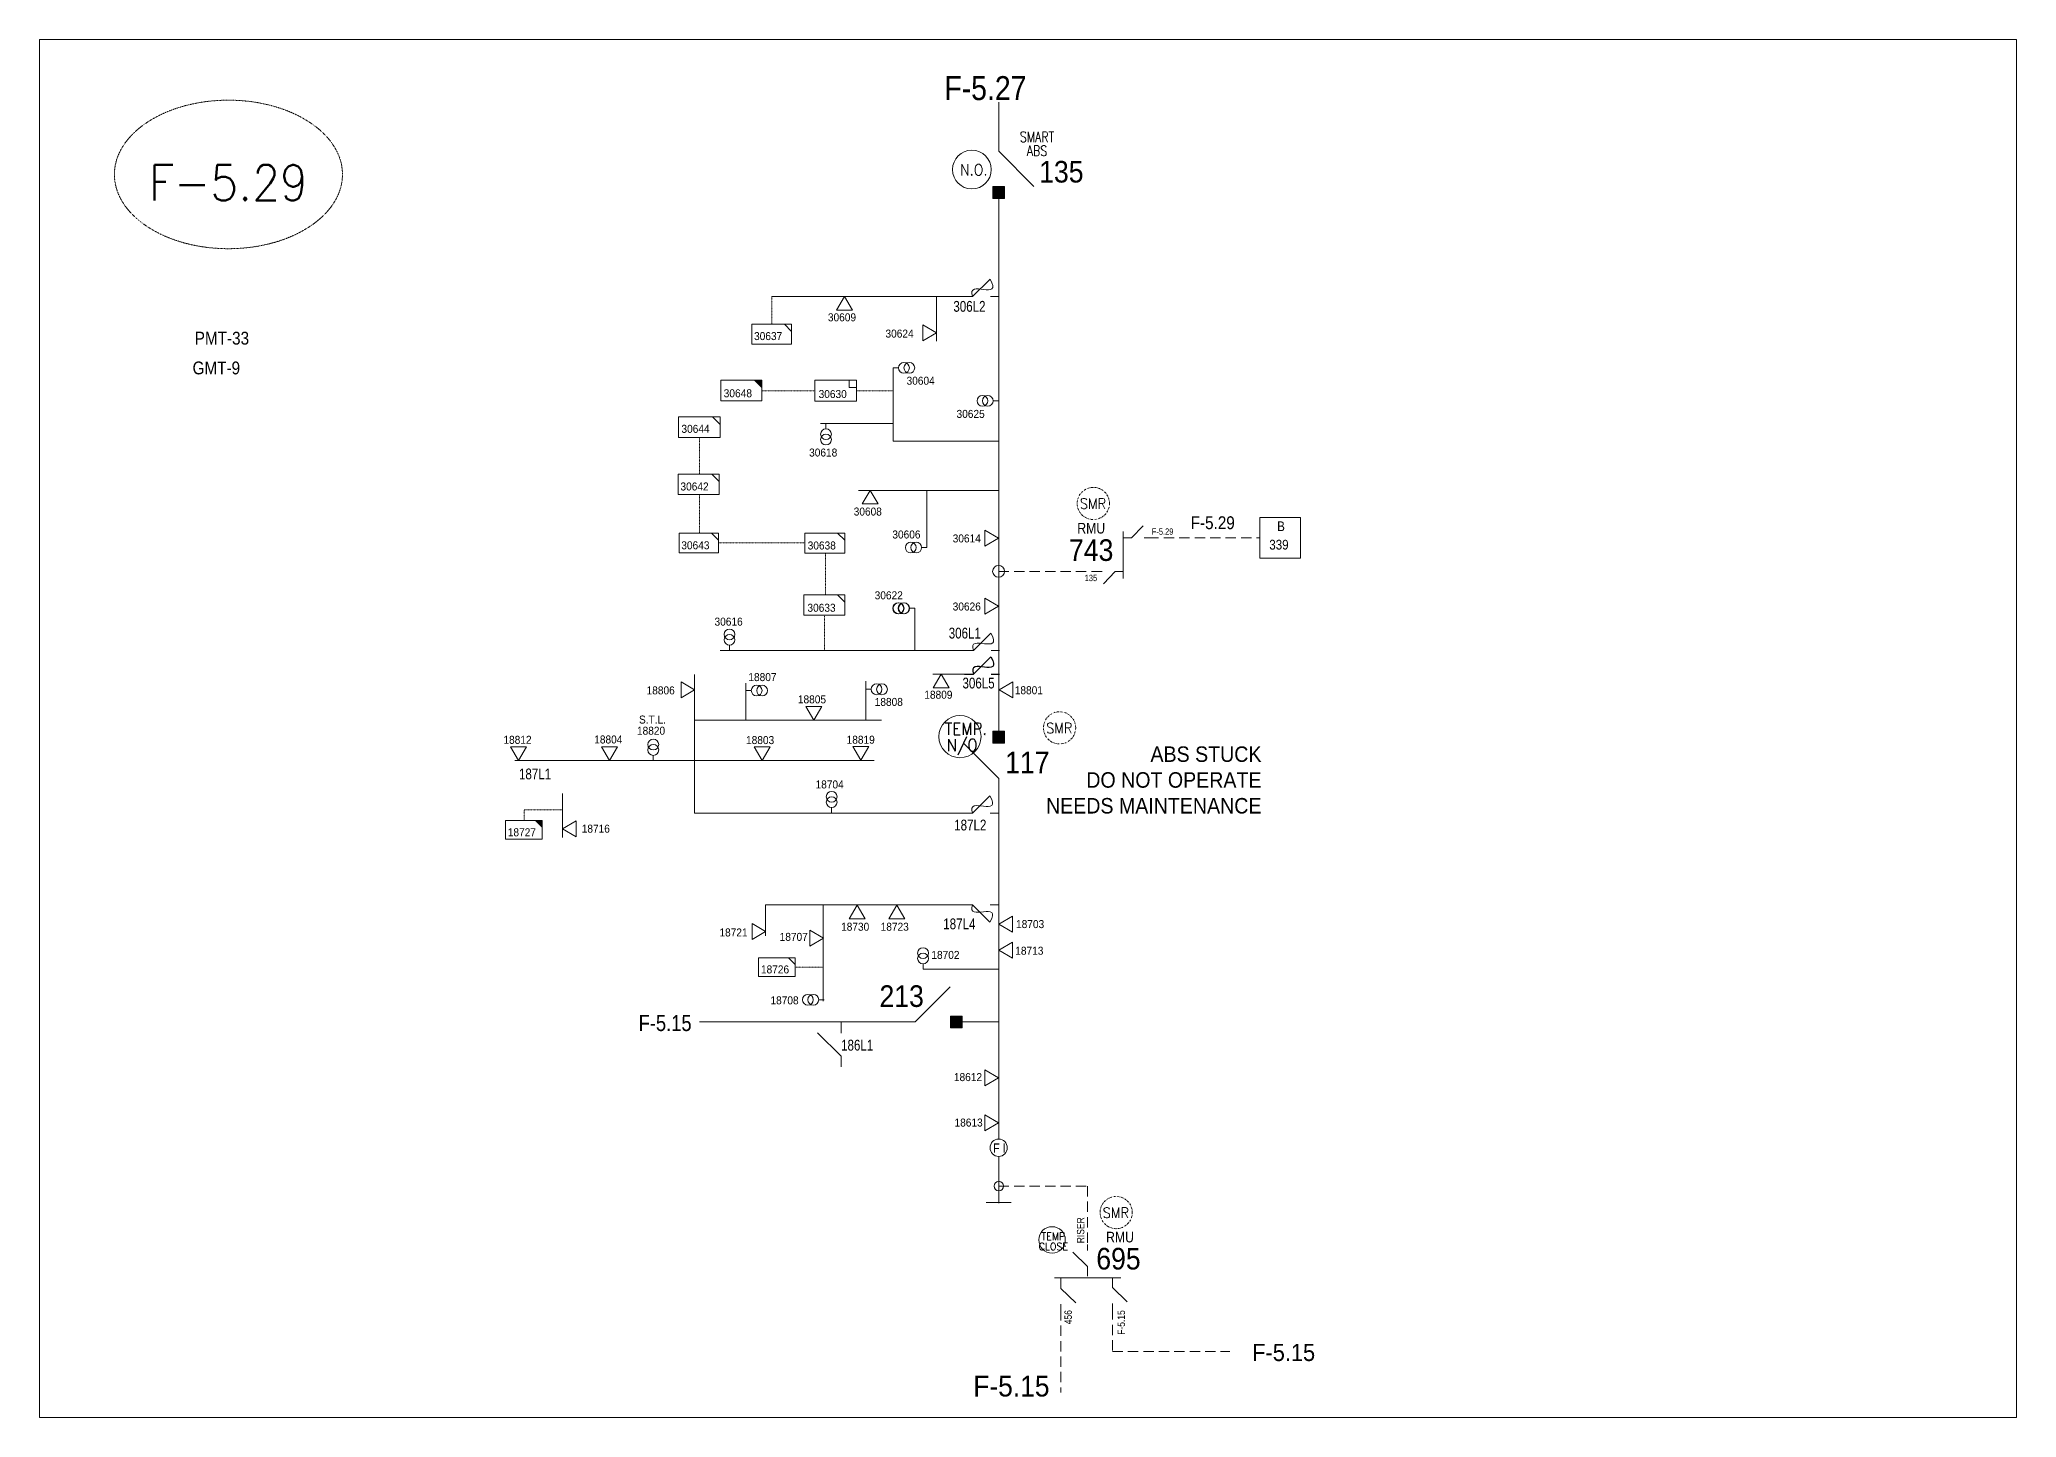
# Model space of a CAD drawing. Header units: metres. Extents: x 65984 to 144644, y -19036 to 23726.
# Drawn here: x 103074 to 103988, y -5315 to -4678 of the extents above; entities that cross this region are included whole.
import ezdxf
from ezdxf.enums import TextEntityAlignment as Align

# ---------------------------------------------------------------- set-up
doc = ezdxf.new("R2010")
doc.units = ezdxf.units.M
doc.header["$MEASUREMENT"] = 0
for name, pattern in [('DGN Style 3', [0.013877, 0, -0.013877]), ('DGN Style 4', [1.6, 0.8, -0.4, 0, -0.4]), ('HIDDEN2', [2381.25, 1587.5, -793.75])]:
    doc.linetypes.add(name, pattern=pattern)
doc.layers.get('0').update_dxf_attribs({"color": 95, "lineweight": 40})
for name, color, linetype, lineweight in [('ABS', 7, 'Continuous', 40), ('ABS NUMBER', 112, 'Continuous', 30), ('d_eos', 111, 'Continuous', 40), ('d_eos no', 121, 'Continuous', 40), ('d_fco', 5, 'Continuous', 40), ('d_fco text', 95, 'Continuous', 40), ('d_oh branch', 94, 'Continuous', 40), ('d_switch', 95, 'Continuous', 40), ('d_tf', 1, 'Continuous', 40), ('d_tf no', 6, 'Continuous', 40), ('d_tf_200', 1, 'Continuous', 40), ('d_ug cable', 95, 'Continuous', 40), ('d_unit sub', 7, 'Continuous', 40), ('EARTH FAULT INDICATOR', 95, 'Continuous', 40), ('FDR  1  05', 172, 'Continuous', 40), ('FDR  2  17', 98, 'Continuous', 40), ('fedr no', 95, 'Continuous', 40), ('GRID STATION 01', 7, 'Continuous', 40), ('Level 37', 7, 'Continuous', 0), ('O H MAIN FEEDER', 4, 'Continuous', 100), ('SW N O', 114, 'Continuous', 30)]:
    doc.layers.add(name, color=color, linetype=linetype, lineweight=lineweight)
doc.styles.add('NASKHF', font='naskhf.shx', dxfattribs={"height": 8})
doc.styles.add('Style-Andalus', font='andlso.ttf')
doc.styles.add('Style-Arial', font='arial.ttf')
doc.styles.add('Style-ENGINEERING', font='ENGINEERING.shx')
doc.styles.add('Style-msdefault', font='msdefault.shx')
doc.styles.add('Style-simplex', font='simplex.shx')
doc.styles.add('Style-STANDARD', font='STANDARD.shx')

# ---------------------------------------------------------------- blocks, each defined once
blk = doc.blocks.new('TF_8')
at = {"color": 0, "linetype": 'ByBlock', "lineweight": -2}
blk.add_line((6.3, 4.95), (9.9, 1.35), dxfattribs=at)
blk.add_3dface([(-10.1, 4.95), (9.9, 4.95), (9.9, -5.05), (-10.1, -5.05)], dxfattribs=at)
blk = doc.blocks.new('TFU_129')
at = {"layer": 'd_tf_200', "color": 174, "linetype": 'Continuous', "lineweight": 0}
blk.add_line((0, 10), (0, 0), dxfattribs=at)
for centre in [(0, 30), (0, 20)]:
    blk.add_circle(centre, 10, dxfattribs=at)
blk = doc.blocks.new('TF3')
at = {"color": 0, "linetype": 'ByBlock', "lineweight": -2}
for p, q in [((11.3, 9), (18.3, 9)), ((18.3, 9), (18.3, 2))]:
    blk.add_line(p, q, dxfattribs=at)
at = {"color": 0, "linetype": 'ByBlock', "lineweight": -2, "flags": 128}
blk.add_lwpolyline([(18.3, 2), (11.3, 2), (11.3, 9)], dxfattribs=at)
at = {"color": 0, "linetype": 'ByBlock', "lineweight": -2}
blk.add_3dface([(-21.7, 9), (18.3, 9), (18.3, -11), (-21.7, -11)], dxfattribs=at)
blk = doc.blocks.new('TFU_65')
at = {"layer": 'FDR  2  17', "color": 174, "linetype": 'Continuous', "lineweight": 0}
blk.add_line((0, 10), (0, 0), dxfattribs=at)
for centre in [(0, 30), (0, 20)]:
    blk.add_circle(centre, 10, dxfattribs=at)
blk = doc.blocks.new('*U1198')
at = {"layer": 'd_fco', "color": 7, "linetype": 'Continuous', "lineweight": 0}
blk.add_line((-4.6, 4.2), (-10.1, 4.2), dxfattribs=at)
at = {"layer": 'd_fco', "color": 7, "linetype": 'Continuous', "lineweight": 0, "flags": 128}
blk.add_lwpolyline([(13, 4.2), (7.1, 4.2), (-4.4, -7.3)], dxfattribs=at)
at = {"layer": 'd_fco', "color": 7, "linetype": 'Continuous', "lineweight": 0}
blk.add_open_spline([(-4.4, -7.3), (-13, 7.7), (11.6, -7.7), (7.1, 4.2)], degree=3, dxfattribs=at)
blk = doc.blocks.new('exist.us-1000kva')
at = {"color": 0, "linetype": 'ByBlock', "lineweight": -2, "flags": 128}
blk.add_lwpolyline([(40, 12.9), (32.8, 20), (40, 20)], close=True, dxfattribs=at)
at = {"color": 0, "linetype": 'ByBlock', "lineweight": -2, "extrusion": (0, 0, -1)}
blk.add_solid([(-40, 12.9), (-32.8, 20), (-40, 20)], dxfattribs=at)
at = {"color": 0, "linetype": 'ByBlock', "lineweight": -2, "xscale": 2, "yscale": 2}
blk.add_blockref('TF_8', (20.2, 10.1), dxfattribs=at)
blk = doc.blocks.new('ABS2_1_1')
at = {"color": 0, "linetype": 'ByBlock', "lineweight": -2, "ltscale": 500}
for q in [(-29900, 43500), (0, 0)]:
    blk.add_line((0, 13600), q, dxfattribs=at)
at = {"color": 0, "linetype": 'ByBlock', "lineweight": -2, "ltscale": 500, "flags": 128}
for points in [[(5000, 43600), (-5000, 43600), (-5000, 53600), (5000, 53600)], [(3791, 49653), (3791, 49653), (3791, 49653)]]:
    blk.add_lwpolyline(points, close=True, dxfattribs=at)
at = {"color": 0, "linetype": 'ByBlock', "lineweight": -2, "ltscale": 500}
for points in [[(5000, 43600), (-5000, 43600), (5000, 53600), (-5000, 53600)], [(3791, 49653), (3791, 49653), (3791, 49653)]]:
    blk.add_solid(points, dxfattribs=at)
blk = doc.blocks.new('*U1199')
at = {"layer": 'EARTH FAULT INDICATOR', "color": 2, "linetype": 'Continuous', "lineweight": 0}
blk.add_circle((0.02, 0.13), 4, dxfattribs=at)
at = {"layer": 'EARTH FAULT INDICATOR', "color": 2, "lineweight": 0, "style": 'Style-Andalus', "width": 0.9}
blk.add_text('F I', height=4.234, dxfattribs=at).set_placement((-2.61, 2.11), align=Align.TOP_LEFT)
blk = doc.blocks.new('*U1200')
at = {"layer": 'ABS', "color": 7, "linetype": 'Continuous', "lineweight": 0, "ltscale": 0.188882}
for p, q in [((-8, -8.1), (8.3, 8.2)), ((-8, -8.1), (-15.4, -8.1)), ((15.4, -8.1), (8, -8.1))]:
    blk.add_line(p, q, dxfattribs=at)
blk = doc.blocks.new('*U1405')
at = {"layer": 'd_fco', "color": 174, "linetype": 'Continuous', "lineweight": 30}
blk.add_line((-4.6, 4.2), (-10.1, 4.2), dxfattribs=at)
at = {"layer": 'd_fco', "color": 174, "linetype": 'Continuous', "lineweight": 30, "flags": 128}
blk.add_lwpolyline([(13, 4.2), (7.1, 4.2), (-4.4, -7.3)], dxfattribs=at)
at = {"layer": 'd_fco', "color": 174, "linetype": 'Continuous', "lineweight": 30}
blk.add_open_spline([(-4.4, -7.3), (-13, 7.7), (11.6, -7.7), (7.1, 4.2)], degree=3, dxfattribs=at)
blk = doc.blocks.new('TRA1_415')
at = {"layer": 'd_tf', "color": 174, "linetype": 'Continuous', "lineweight": 0, "ltscale": 0.00019707, "flags": 128}
blk.add_lwpolyline([(10, -17), (0, 0), (-10, -17)], close=True, dxfattribs=at)
blk = doc.blocks.new('TRA1_414')
at = {"layer": 'd_tf', "color": 174, "linetype": 'Continuous', "lineweight": 0, "ltscale": 0.00019707, "xscale": 1.000046566207834, "yscale": 1.000046566207834, "zscale": 1.000046566207834, "rotation": 180}
blk.add_blockref('TRA1_415', (0, 0), dxfattribs=at)
blk = doc.blocks.new('TRA1_417')
at = {"layer": 'd_tf', "color": 174, "linetype": 'Continuous', "lineweight": 0, "ltscale": 0.00019715, "flags": 128}
blk.add_lwpolyline([(10, -17), (0, 0), (-10, -17)], close=True, dxfattribs=at)
blk = doc.blocks.new('TRA1_416')
at = {"layer": 'd_tf', "color": 174, "linetype": 'Continuous', "lineweight": 0, "ltscale": 0.00019715, "xscale": 1.000046566207833, "yscale": 1.000046566207833, "zscale": 1.000046566207833, "rotation": 180}
blk.add_blockref('TRA1_417', (0, 0), dxfattribs=at)
blk = doc.blocks.new('TRA1_192')
at = {"layer": 'd_tf', "color": 174, "linetype": 'Continuous', "lineweight": 0, "ltscale": 0.000150064, "flags": 128}
blk.add_lwpolyline([(10.1, -17), (0.1, 0), (-9.9, -17)], close=True, dxfattribs=at)
blk = doc.blocks.new('TRA1_191')
at = {"layer": 'd_tf', "color": 174, "linetype": 'Continuous', "lineweight": 0, "ltscale": 0.000150064, "xscale": 1.000046566207833, "yscale": 1.000046566207833, "zscale": 1.000046566207833, "rotation": 180}
blk.add_blockref('TRA1_192', (0, 0), dxfattribs=at)
blk = doc.blocks.new('TRA1_194')
at = {"layer": 'd_tf', "color": 174, "linetype": 'Continuous', "lineweight": 0, "ltscale": 0.000150003, "flags": 128}
blk.add_lwpolyline([(10, -17), (0, 0), (-10, -17)], close=True, dxfattribs=at)
blk = doc.blocks.new('TRA1_193')
at = {"layer": 'd_tf', "color": 174, "linetype": 'Continuous', "lineweight": 0, "ltscale": 0.000150003, "xscale": 1.000046566207834, "yscale": 1.000046566207834, "zscale": 1.000046566207834, "rotation": 180}
blk.add_blockref('TRA1_194', (0, 0), dxfattribs=at)
blk = doc.blocks.new('TRA1_188')
at = {"layer": 'd_tf', "color": 174, "linetype": 'Continuous', "lineweight": 0, "ltscale": 0.000164311, "extrusion": (0, 0, -1), "flags": 128}
blk.add_lwpolyline([(-10, -17), (0, 0), (10, -17)], close=True, dxfattribs=at)
blk = doc.blocks.new('TRA1_187')
at = {"layer": 'd_tf', "color": 174, "linetype": 'Continuous', "lineweight": 0, "ltscale": 0.000164311, "xscale": 1.000046566207833, "yscale": 1.000046566207833, "zscale": 1.000046566207833, "rotation": 180}
blk.add_blockref('TRA1_188', (0, 0), dxfattribs=at)
blk = doc.blocks.new('TRA1_190')
at = {"layer": 'd_tf', "color": 174, "linetype": 'Continuous', "lineweight": 0, "ltscale": 0.000164244, "flags": 128}
blk.add_lwpolyline([(10, -17), (0, 0), (-10, -17)], close=True, dxfattribs=at)
blk = doc.blocks.new('TRA1_189')
at = {"layer": 'd_tf', "color": 174, "linetype": 'Continuous', "lineweight": 0, "ltscale": 0.000164244, "xscale": 1.000046566207834, "yscale": 1.000046566207834, "zscale": 1.000046566207834, "rotation": 180}
blk.add_blockref('TRA1_190', (0, 0), dxfattribs=at)
blk = doc.blocks.new('*U3408')
at = {"layer": 'SW N O', "color": 3, "lineweight": 0, "ltscale": 0.426762}
blk.add_circle((0, 0), 16.8, dxfattribs=at)
at = {"layer": 'SW N O', "color": 3, "lineweight": 0, "style": 'Style-STANDARD'}
blk.add_text('N.O.', height=9.6, dxfattribs=at).set_placement((1.7, -0.2), align=Align.MIDDLE_CENTER)
blk = doc.blocks.new('*U3628')
at = {"layer": 'SW N O', "color": 3, "lineweight": 0, "ltscale": 0.426762}
blk.add_circle((0, 0), 16.8, dxfattribs=at)
at = {"layer": 'SW N O', "color": 3, "lineweight": 0, "insert": (1.7, -1.8), "char_height": 9.6, "attachment_point": 5, "line_spacing_factor": 0.812622, "style": 'Style-STANDARD'}
blk.add_mtext(' TEMP. \\PN/O ', dxfattribs=at)
blk = doc.blocks.new('*U4264')
at = {"layer": 'SW N O', "color": 1, "lineweight": 0}
blk.add_circle((0, 0), 16.8, dxfattribs=at)
at = {"layer": 'SW N O', "color": 1, "lineweight": 0, "insert": (1.7, -1.8), "char_height": 9.6, "attachment_point": 5, "line_spacing_factor": 0.812622, "style": 'Style-STANDARD'}
blk.add_mtext('TEMP\\PCLOSE', dxfattribs=at)

msp = doc.modelspace()

# ---------------------------------------------------------------- linework, layer by layer
at = {"layer": 'd_eos', "color": 2, "linetype": 'Continuous', "lineweight": 0, "ltscale": 0.54966}
for p, q in [((103575.54, -4927.64), (103575.54, -4905.9)), ((103579.27, -4908.8), (103584.72, -4903.18)), ((103575.54, -4908.8), (103579.27, -4908.8)), ((103585.24, -4908.8), (103587.5, -4908.8)), ((103565.85, -4924.44), (103563.59, -4924.44)), ((103571.82, -4924.44), (103566.37, -4930.05)), ((103575.54, -4924.44), (103571.82, -4924.44))]:
    msp.add_line(p, q, dxfattribs=at)
at = {"layer": 'd_eos', "color": 2, "linetype": 'Continuous', "lineweight": 0, "ltscale": 0.625574}
for p, q in [((103559.07, -5238.35), (103559.07, -5235.58)), ((103559.07, -5245.65), (103552.2, -5238.98)), ((103559.07, -5250.2), (103559.07, -5245.65)), ((103543.74, -5250.87), (103574.33, -5250.87)), ((103546.73, -5251.23), (103546.74, -5255.78)), ((103570.54, -5250.87), (103570.54, -5255.42)), ((103546.74, -5255.78), (103553.6, -5262.45)), ((103546.74, -5263.08), (103546.74, -5265.85)), ((103570.54, -5255.42), (103577.4, -5262.08)), ((103570.54, -5262.72), (103570.54, -5265.49))]:
    msp.add_line(p, q, dxfattribs=at)
at = {"layer": 'd_oh branch', "color": 174, "linetype": 'Continuous', "lineweight": 0}
for p, q in [((103469.15, -4855.88), (103435.55, -4855.88)), ((103377.36, -4971.93), (103377.36, -5036.07)), ((103505.13, -4971.8), (103487.43, -4971.81)), ((103400.97, -4975.94), (103400.97, -4993.03)), ((103456.48, -4975.09), (103456.48, -4993.03)), ((103463.8, -4993.03), (103377.36, -4993.03)), ((103294.3, -5011.72), (103460.3, -5011.72)), ((103316.23, -5047.41), (103316.23, -5026.95)), ((103377.36, -5036.07), (103502.84, -5036.07)), ((103502.84, -5078.46), (103410.18, -5078.46)), ((103410.18, -5078.46), (103410.18, -5092.8)), ((103436.8, -5123), (103436.8, -5078.46)), ((103517.93, -5108.28), (103482.97, -5108.28))]:
    msp.add_line(p, q, dxfattribs=at)
at = {"layer": 'd_oh branch', "color": 174, "linetype": 'Continuous', "lineweight": 0, "flags": 128}
for points in [[(103412.98, -4797.21), (103503.42, -4797.21)], [(103489.15, -4817.9), (103489.15, -4797.21)], [(103516.1, -4797.21), (103517.96, -4797.21)], [(103469.13, -4830.23), (103469.13, -4864.12)], [(103517.96, -4864.12), (103469.13, -4864.12)], [(103517.96, -4886.86), (103453.07, -4886.86)], [(103484.79, -4886.86), (103484.79, -4913.28)], [(103479.21, -4941.33), (103479.21, -4960.96)], [(103503.64, -4960.96), (103389.18, -4960.96)]]:
    msp.add_lwpolyline(points, dxfattribs=at)
at = {"layer": 'd_ug cable', "color": 174, "linetype": 'DGN Style 3', "lineweight": 0}
for p, q in [((103412.98, -4797.21), (103412.98, -4810.04)), ((103408.38, -4840.78), (103432.64, -4840.78)), ((103452.26, -4840.78), (103469.13, -4840.78)), ((103379.63, -4862.5), (103379.63, -4879.4)), ((103379.63, -4888.83), (103379.63, -4906.66)), ((103423.9, -5107.35), (103436.8, -5107.35))]:
    msp.add_line(p, q, dxfattribs=at)
at = {"layer": 'd_ug cable', "color": 174, "linetype": 'DGN Style 3', "lineweight": 0, "flags": 128}
for points in [[(103428.27, -4911.18), (103388.67, -4911.18)], [(103437.89, -4935.13), (103437.89, -4915.98)], [(103437.46, -4944.61), (103437.46, -4960.96)], [(103298.58, -5039.54), (103298.58, -5034.54), (103316.23, -5034.54)]]:
    msp.add_lwpolyline(points, dxfattribs=at)
at = {"layer": 'd_ug cable', "color": 174, "linetype": 'HIDDEN2', "lineweight": 0, "ltscale": 0.003}
for points in [[(103587.13, -4908.8), (103638.7, -4908.8)], [(103517.93, -4924.44), (103563.59, -4924.44)], [(103517.93, -5208.54), (103559.07, -5208.54), (103559.07, -5235.58)]]:
    msp.add_lwpolyline(points, dxfattribs=at)
at = {"layer": 'd_ug cable', "color": 131, "linetype": 'HIDDEN2', "lineweight": 0, "ltscale": 0.003}
for points in [[(103546.74, -5265.85), (103546.74, -5303.95)], [(103570.54, -5265.49), (103570.54, -5285.01), (103624.73, -5285.01)]]:
    msp.add_lwpolyline(points, dxfattribs=at)
at = {"layer": 'd_ug cable', "color": 2, "linetype": 'DGN Style 4', "lineweight": 13}
for centre in [(103561.7, -4892.92), (103546.09, -4996.65), (103572.26, -5220.75)]:
    msp.add_circle(centre, 7.45, dxfattribs=at)
at = {"layer": 'fedr no', "color": 82, "linetype": 'DGN Style 3', "lineweight": 0, "true_color": 0x1dc70e}
msp.add_ellipse((103161.83, -4740.8), major_axis=(52.72, 0), ratio=0.651175, dxfattribs=at)
at = {"layer": 'GRID STATION 01', "color": 7, "lineweight": 0, "ltscale": 0.379284, "flags": 128}
msp.add_lwpolyline([(103657.44, -4918.16), (103657.44, -4899.43), (103638.7, -4899.43), (103638.7, -4918.16)], close=True, dxfattribs=at)
at = {"layer": 'O H MAIN FEEDER', "color": 13, "lineweight": 0, "ltscale": 0.488306}
msp.add_line((103517.93, -4725.39), (103517.93, -4707.42), dxfattribs=at)
at = {"layer": 'O H MAIN FEEDER', "color": 174, "lineweight": 0, "ltscale": 0.488306}
for p, q in [((103517.93, -4998.22), (103517.93, -4750.67)), ((103517.93, -5020.01), (103517.93, -5041.87)), ((103517.93, -5186.79), (103517.93, -5024.31)), ((103471.87, -5132.64), (103379.64, -5132.64)), ((103517.93, -5132.64), (103498.13, -5132.64)), ((103517.93, -5216.32), (103517.93, -5194.79)), ((103523.64, -5216.14), (103512.22, -5216.14))]:
    msp.add_line(p, q, dxfattribs=at)
at = {"layer": 'O H MAIN FEEDER', "color": 140, "linetype": 'Continuous', "lineweight": 0, "flags": 128}
msp.add_lwpolyline([(103074.5, -4678.44), (103988.48, -4678.44), (103988.48, -5315.47), (103074.5, -5315.47)], close=True, dxfattribs=at)
at = {"layer": 'O H MAIN FEEDER', "color": 174, "lineweight": 0, "ltscale": 0.488306}
for centre, radius in [((103517.89, -4924.3), 2.74), ((103518, -5208.51), 2.21)]:
    msp.add_circle(centre, radius, dxfattribs=at)

# ---------------------------------------------------------------- block references
at = {"layer": 'ABS', "color": 2, "linetype": 'Continuous', "lineweight": 0, "ltscale": 0.812883, "zscale": 0.000360672857092237}
for p, xscale, yscale, rotation in [((103517.93, -4722.69), 0.0005446322480400586, 0.0005446322480400586, 179.9999928008099), ((103517.93, -5027.42), 0.0005446322480400587, 0.0005446322480400587, 359.9999999999997)]:
    msp.add_blockref('ABS2_1_1', p, dxfattribs=dict(at, xscale=xscale, yscale=yscale, rotation=rotation))
at = {"layer": 'ABS', "color": 7, "linetype": 'Continuous', "lineweight": 0, "ltscale": 0.812883, "xscale": 0.0005446322480400587, "yscale": 0.0005446322480400587, "zscale": 0.000360672857092237, "rotation": 269.9999999999998}
msp.add_blockref('ABS2_1_1', (103471.87, -5132.64), dxfattribs=at)
at = {"layer": 'ABS', "color": 7, "linetype": 'Continuous', "lineweight": 0, "ltscale": 0.188882, "xscale": 0.6674257399709624, "yscale": 0.6674257399709624, "zscale": 0.6674257399709624, "rotation": 90.00000000000001}
msp.add_blockref('*U1200', (103439.64, -5143.14), dxfattribs=at)
at = {"layer": 'd_fco', "color": 7, "linetype": 'Continuous', "lineweight": 0, "xscale": 0.7000000000000001, "yscale": 0.7000000000000001, "zscale": 0.7000000000000001, "rotation": 179.9644578622516}
for p in [(103510.87, -4794.26), (103511.24, -4958.01), (103510.8, -5033.13)]:
    msp.add_blockref('*U1198', p, dxfattribs=at)
at = {"layer": 'd_fco', "color": 174, "linetype": 'Continuous', "lineweight": 30, "xscale": 0.7000000000000001, "yscale": 0.7000000000000001, "zscale": 0.7000000000000001, "rotation": 179.9644578622516}
msp.add_blockref('*U1405', (103511.24, -4968.86), dxfattribs=at)
at = {"layer": 'd_fco', "color": 7, "linetype": 'Continuous', "lineweight": 0, "extrusion": (0, 0, -1), "xscale": 0.7000000000000001, "yscale": 0.7000000000000001, "zscale": 0.7000000000000001, "rotation": 359.9644578622516}
msp.add_blockref('*U1198', (-103510.8, -5081.41), dxfattribs=at)
at = {"layer": 'd_tf', "color": 174, "linetype": 'Continuous', "lineweight": 0, "ltscale": 0.00019715, "xscale": 0.37, "yscale": 0.37, "zscale": 0.37, "rotation": 180.0000000000001}
msp.add_blockref('TRA1_416', (103446.68, -4797.21), dxfattribs=at)
at = {"layer": 'd_tf', "color": 174, "linetype": 'Continuous', "lineweight": 0, "ltscale": 0.00019707, "xscale": 0.37, "yscale": 0.37, "zscale": 0.37}
for p, rotation in [((103489.15, -4814.07), 89.99999999999997), ((103458.58, -4886.86), 180.0000000000001)]:
    msp.add_blockref('TRA1_414', p, dxfattribs=dict(at, rotation=rotation))
at = {"layer": 'd_tf', "color": 174, "linetype": 'Continuous', "lineweight": 0, "ltscale": 0.00019715, "extrusion": (0, 0, -1), "xscale": 0.37, "yscale": 0.37, "zscale": 0.37, "rotation": 269.9999999999999}
for p in [(-103517.82, -4908.99), (-103517.82, -4940.47)]:
    msp.add_blockref('TRA1_416', p, dxfattribs=at)
at = {"layer": 'd_tf', "color": 174, "linetype": 'Continuous', "lineweight": 0, "ltscale": 0.000150064, "xscale": 0.37, "yscale": 0.37, "zscale": 0.37}
for p, rotation in [((103491.23, -4971.86), 180), ((103518.18, -4979.11), 269.9999999999999), ((103295.94, -5011.71), 359.9999999999999), ((103337.99, -5011.71), 359.9999999999999), ((103408.56, -5011.71), 359.9999999999999), ((103454.29, -5011.64), 359.9999999999999)]:
    msp.add_blockref('TRA1_191', p, dxfattribs=dict(at, rotation=rotation))
at = {"layer": 'd_tf', "color": 174, "linetype": 'Continuous', "lineweight": 0, "ltscale": 0.000150003, "xscale": 0.37, "yscale": 0.37, "zscale": 0.37, "rotation": 89.99999999999997}
msp.add_blockref('TRA1_193', (103377.37, -4979.15), dxfattribs=at)
at = {"layer": 'd_tf', "color": 174, "linetype": 'Continuous', "lineweight": 0, "ltscale": 0.000150064, "extrusion": (0, 0, -1), "xscale": 0.37, "yscale": 0.37, "zscale": 0.37, "rotation": 359.9999999999999}
msp.add_blockref('TRA1_191', (-103432.42, -4993.03), dxfattribs=at)
at = {"layer": 'd_tf', "color": 174, "linetype": 'Continuous', "lineweight": 0, "ltscale": 0.000150003, "extrusion": (0, 0, -1), "xscale": 0.37, "yscale": 0.37, "zscale": 0.37, "rotation": 89.99999999999997}
msp.add_blockref('TRA1_193', (-103316.23, -5043.34), dxfattribs=at)
at = {"layer": 'd_tf', "color": 174, "linetype": 'Continuous', "lineweight": 0, "ltscale": 0.000164311, "extrusion": (0, 0, -1), "xscale": 0.37, "yscale": 0.37, "zscale": 0.37}
for p, rotation in [((-103452.5, -5078.59), 180), ((-103470.8, -5078.59), 180), ((-103436.99, -5093.87), 269.9999999999999), ((-103517.86, -5158.42), 269.9999999999999), ((-103517.86, -5179.23), 269.9999999999999)]:
    msp.add_blockref('TRA1_187', p, dxfattribs=dict(at, rotation=rotation))
at = {"layer": 'd_tf', "color": 174, "linetype": 'Continuous', "lineweight": 0, "ltscale": 0.000164244, "xscale": 0.37, "yscale": 0.37, "zscale": 0.37, "rotation": 89.99999999999997}
msp.add_blockref('TRA1_189', (103410.19, -5090.85), dxfattribs=at)
at = {"layer": 'd_tf', "color": 174, "linetype": 'Continuous', "lineweight": 0, "ltscale": 0.000164311, "xscale": 0.37, "yscale": 0.37, "zscale": 0.37, "rotation": 269.9999999999999}
for p in [(103518, -5087.39), (103518, -5099.36)]:
    msp.add_blockref('TRA1_187', p, dxfattribs=at)
at = {"layer": 'd_tf_200', "color": 174, "linetype": 'Continuous', "lineweight": 0, "extrusion": (0, 0, -1), "xscale": 0.25, "yscale": 0.25, "zscale": 0.25}
for p, rotation in [((-103469.13, -4830.23), 89.99999999999993), ((-103437.23, -5122.36), 269.9999999999998)]:
    msp.add_blockref('TFU_129', p, dxfattribs=dict(at, rotation=rotation))
at = {"layer": 'd_tf_200', "color": 174, "linetype": 'Continuous', "lineweight": 0, "xscale": 0.25, "yscale": 0.25, "zscale": 0.25}
for p, rotation in [((103517.91, -4845.47), 89.99999999999991), ((103438.09, -4855.88), 179.9999999999999), ((103484.79, -4913.28), 89.99999999999993), ((103479.17, -4941.38), 89.99999999999993), ((103393.48, -4960.96), 359.9999999999999), ((103401.05, -4979.4), 269.9999999999998), ((103456.48, -4978.82), 269.9999999999998), ((103358.25, -5011.87), 359.9999999999998), ((103440.71, -5036.01), 359.9999999999998), ((103482.97, -5108.28), 359.9999999999999)]:
    msp.add_blockref('TFU_129', p, dxfattribs=dict(at, rotation=rotation))
at = {"layer": 'd_unit sub', "color": 174, "linetype": 'Continuous', "lineweight": 0, "xscale": 0.47433167287538, "yscale": 0.47433167287538, "zscale": 0.4267622666565712, "rotation": 359.9999999999999}
msp.add_blockref('exist.us-1000kva', (103389.41, -4845.43), dxfattribs=at)
at = {"layer": 'EARTH FAULT INDICATOR', "color": 2, "linetype": 'Continuous', "lineweight": 0}
msp.add_blockref('*U1199', (103517.91, -5190.92), dxfattribs=at)
at = {"layer": 'FDR  1  05', "color": 174, "linetype": 'Continuous', "lineweight": 0, "rotation": 359.9999999999999}
for name, p, xscale, yscale, zscale in [('TF_8', (103413.08, -4814.58), 0.9176150238364947, 0.9176150238364947, 0.4267622666565712), ('TF3', (103443.4, -4840.3), 0.4838143533095237, 0.4838143533095237, 0.1300771388769227), ('TF_8', (103379.59, -4857.64), 0.9605114144238245, 0.9605114144238245, 0.3456774359918224), ('TF_8', (103379.26, -4884.05), 0.9490944533969808, 0.9490944533969808, 0.3456774359918224), ('TF_8', (103379.38, -4911.19), 0.9150833205052248, 0.9150833205052248, 0.3456774359918224), ('TF_8', (103437.64, -4911.2), 0.9230578072293494, 0.9230578072293494, 0.3456774359918224), ('TF_8', (103437.39, -4939.82), 0.9478468633064833, 0.9478468633064833, 0.3456774359918224), ('exist.us-1000kva', (103289.87, -5048.08), 0.4267622666565712, 0.4267622666565712, 0.4267622666565712), ('TF_8', (103415.45, -5107.26), 0.8535245333131425, 0.8535245333131425, 0.4267622666565712)]:
    msp.add_blockref(name, p, dxfattribs=dict(at, xscale=xscale, yscale=yscale, zscale=zscale))
at = {"layer": 'FDR  2  17', "color": 174, "linetype": 'Continuous', "lineweight": 0, "xscale": 0.2560573599939425, "yscale": 0.2560573599939425, "zscale": 0.2560573599939425, "rotation": 89.99999999999993}
msp.add_blockref('TFU_65', (103479.17, -4941.38), dxfattribs=at)
at = {"layer": 'SW N O', "color": 3, "lineweight": 0}
for name, p, xscale, yscale, zscale in [('*U3408', (103505.53, -4738.55), 0.533082031607191, 0.533082031607191, 0.533082031607191), ('*U3628', (103500.04, -5000.72), 0.580664538401518, 0.580664538401518, 0.580664538401518)]:
    msp.add_blockref(name, p, dxfattribs=dict(at, xscale=xscale, yscale=yscale, zscale=zscale))
at = {"layer": 'SW N O', "color": 1, "lineweight": 0, "xscale": 0.3651967713113556, "yscale": 0.3651967713113556, "zscale": 0.3651967713113556}
msp.add_blockref('*U4264', (103542.59, -5233.4), dxfattribs=at)

# ---------------------------------------------------------------- texts
at = {"layer": 'ABS NUMBER', "color": 2, "lineweight": 0, "style": 'Style-Arial', "width": 0.88}
msp.add_text('117', height=10, dxfattribs=at).set_placement((103520.92, -5017.67))
at = {"layer": 'ABS NUMBER', "color": 7, "lineweight": 0, "style": 'Style-Arial', "width": 0.88}
msp.add_text('213', height=10, dxfattribs=at).set_placement((103462.82, -5125.67))
at = {"layer": 'ABS NUMBER', "color": 2, "lineweight": 0, "insert": (103557.16, -4744.69), "char_height": 10, "attachment_point": 9, "style": 'NASKHF'}
msp.add_mtext('\\fArial|b0|i0|c178178|p39;\\H1x;\\W0.88;135\\P', dxfattribs=at)
at = {"layer": 'd_eos no', "color": 2, "linetype": 'Continuous', "lineweight": 0, "style": 'Style-Arial', "width": 0.88}
msp.add_text('743', height=10, dxfattribs=at).set_placement((103550.45, -4919.47))
msp.add_text('695', height=10, dxfattribs=at).set_placement((103583.57, -5237.06), align=Align.TOP_RIGHT)
at = {"layer": 'd_fco text', "color": 7, "linetype": 'Continuous', "lineweight": 0, "style": 'Style-msdefault', "width": 0.8}
for s, p in [('306L2', (103511.85, -4799.29)), ('306L1', (103509.71, -4950.36)), ('187L2', (103512.24, -5039.07)), ('187L4', (103507.18, -5084.78))]:
    msp.add_text(s, height=5, dxfattribs=at).set_placement(p, align=Align.TOP_RIGHT)
at = {"layer": 'd_fco text', "color": 174, "linetype": 'Continuous', "lineweight": 30, "style": 'Style-msdefault', "width": 0.8}
msp.add_text('306L5', height=5, dxfattribs=at).set_placement((103516.07, -4973.45), align=Align.TOP_RIGHT)
at = {"layer": 'd_fco text', "color": 174, "linetype": 'Continuous', "lineweight": 0, "style": 'Style-msdefault', "width": 0.8}
msp.add_text('187L1', height=5, dxfattribs=at).set_placement((103311.02, -5020.46), align=Align.RIGHT)
at = {"layer": 'd_fco text', "color": 7, "linetype": 'Continuous', "lineweight": 0, "style": 'Style-msdefault', "width": 0.8}
msp.add_text('186L1', height=5, dxfattribs=at).set_placement((103445.07, -5140.84), align=Align.TOP_LEFT)
at = {"layer": 'd_switch', "color": 7, "linetype": 'Continuous', "lineweight": 0, "style": 'Style-msdefault', "width": 0.857143}
for s, p in [('F-5.29', (103588.72, -4904.45)), ('135', (103557.7, -4925.9))]:
    msp.add_text(s, height=2.92, dxfattribs=at).set_placement(p, align=Align.TOP_LEFT)
at = {"layer": 'd_switch', "color": 2, "linetype": 'Continuous', "lineweight": 0, "style": 'Style-ENGINEERING', "width": 0.857143}
msp.add_text('F-5.15', height=7.39, dxfattribs=at).set_placement((103375.96, -5129.43), align=Align.TOP_RIGHT)
at = {"layer": 'd_switch', "color": 7, "linetype": 'Continuous', "lineweight": 0, "style": 'Style-ENGINEERING', "width": 0.857143}
msp.add_text('RISER', height=3.43, rotation=89.99963, dxfattribs=at).set_placement((103554.1, -5234.93), align=Align.TOP_LEFT)
at = {"layer": 'd_switch', "color": 131, "linetype": 'Continuous', "lineweight": 0, "style": 'Style-ENGINEERING', "width": 0.857143}
for s, p in [('456', (103548.33, -5265.83)), ('F-5.15', (103572.87, -5265.89))]:
    msp.add_text(s, height=3.43, rotation=90, dxfattribs=at).set_placement(p, align=Align.TOP_RIGHT)
at = {"layer": 'd_tf no', "color": 174, "linetype": 'Continuous', "lineweight": 0, "style": 'Style-msdefault', "width": 0.945946}
for s, p in [('30609', (103438.98, -4808.71)), ('30608', (103450.91, -4898.51)), ('18730', (103445.07, -5090.45)), ('18723', (103463.37, -5090.45))]:
    msp.add_text(s, height=3.7, dxfattribs=at).set_placement(p)
at = {"layer": 'd_tf no', "color": 174, "linetype": 'Continuous', "lineweight": 0, "style": 'Style-msdefault'}
for s, width, p in [('30637', 0.945946, (103404.84, -4813.68)), ('30624', 0.945946, (103465.59, -4812.53)), ('30648', 0.953514, (103390.78, -4840.12)), ('30630', 0.945946, (103434.69, -4840.47)), ('30625', 0.945946, (103498.46, -4849.66)), ('30644', 0.945946, (103371.27, -4856.56)), ('30618', 0.945946, (103430.29, -4867.52)), ('30642', 0.945946, (103370.81, -4883.21)), ('30643', 0.945946, (103371.21, -4910.4)), ('30638', 0.945946, (103429.63, -4910.49)), ('30622', 0.945946, (103460.6, -4933.53)), ('30633', 0.945946, (103429.52, -4939.28)), ('30616', 0.945946, (103386.56, -4945.7)), ('18807', 0.945946, (103402.21, -4971.34)), ('18806', 0.945946, (103355.15, -4977.48)), ('18809', 0.945946, (103483.55, -4979.49)), ('18801', 0.945946, (103525.37, -4977.41)), ('18805', 0.945946, (103425.1, -4981.63)), ('18808', 0.945946, (103460.62, -4982.81)), ('18820', 0.945946, (103350.7, -4996.13)), ('18812', 0.945946, (103288.96, -5000.34)), ('18804', 0.945946, (103330.95, -5000.18)), ('18803', 0.945946, (103401.13, -5000.46)), ('18819', 0.945946, (103447.63, -5000.29)), ('18704', 0.945946, (103433.27, -5020.96)), ('18727', 0.945946, (103290.98, -5043.07)), ('18721', 0.945946, (103388.83, -5089.39)), ('18703', 0.945946, (103525.96, -5085.53)), ('18702', 0.945946, (103486.81, -5099.78)), ('18713', 0.945946, (103525.6, -5097.84)), ('18726', 0.945946, (103408.03, -5106.48))]:
    msp.add_text(s, height=3.7, dxfattribs=dict(at, width=width)).set_placement(p, align=Align.TOP_LEFT)
at = {"layer": 'd_tf no', "color": 174, "linetype": 'Continuous', "lineweight": 0, "style": 'Style-msdefault', "width": 0.945946}
for s, p in [('30604', (103488.36, -4834.32)), ('30606', (103481.79, -4905.41)), ('30614', (103509.68, -4907.23)), ('30626', (103509.68, -4938.71)), ('18707', (103429.69, -5091.43)), ('18708', (103425.44, -5120.78)), ('18612', (103510.25, -5156.26)), ('18613', (103510.53, -5177.28))]:
    msp.add_text(s, height=3.7, dxfattribs=at).set_placement(p, align=Align.TOP_RIGHT)
at = {"layer": 'd_tf no', "color": 1, "linetype": 'Continuous', "lineweight": 13, "ltscale": 1.290605, "style": 'Style-simplex', "width": 0.909091}
for p in [(103561.56, -4893), (103545.95, -4996.73), (103572.12, -5220.83)]:
    msp.add_text('SMR', height=4.783, dxfattribs=at).set_placement(p, align=Align.MIDDLE_CENTER)
at = {"layer": 'd_tf no', "color": 7, "linetype": 'Continuous', "lineweight": 0, "style": 'Style-msdefault', "width": 0.945946}
msp.add_text('S.T.L.', height=3.7, dxfattribs=at).set_placement((103351.64, -4990.97), align=Align.TOP_LEFT)
at = {"layer": 'd_tf no', "color": 174, "linetype": 'Continuous', "lineweight": 0, "style": 'Style-msdefault', "width": 0.945946}
msp.add_text('18716', height=3.7, dxfattribs=at).set_placement((103338.18, -5045.11), align=Align.RIGHT)
at = {"layer": 'd_tf no', "color": 2, "linetype": 'Continuous', "lineweight": 0, "style": 'Style-msdefault', "width": 0.945946}
for height, p in [(7.953, (103664.23, -5281.43)), (9.653, (103541.45, -5296.13))]:
    msp.add_text('F-5.15', height=height, dxfattribs=at).set_placement(p, align=Align.TOP_RIGHT)
at = {"layer": 'd_tf no', "color": 2, "linetype": 'Continuous', "lineweight": 0, "insert": (103639.43, -5005.23), "char_height": 7.1577, "attachment_point": 3, "style": 'NASKHF'}
msp.add_mtext('\\Fmsdefault;\\H1x;\\W0.945946;ABS STUCK\\PDO NOT OPERATE\\PNEEDS MAINTENANCE', dxfattribs=at)
at = {"layer": 'fedr no', "color": 6, "linetype": 'Continuous', "lineweight": 0, "insert": (103161.83, -4744.62), "char_height": 16.503, "attachment_point": 5, "style": 'Style-STANDARD'}
msp.add_mtext('F-5.29', dxfattribs=at)
at = {"layer": 'GRID STATION 01', "color": 2, "linetype": 'Continuous', "lineweight": 0, "style": 'Style-msdefault', "width": 0.888889}
for s, height, p in [('F-5.27', 11.066, (103492.78, -4695.36)), ('F-5.29', 5.94, (103606.68, -4898.85))]:
    msp.add_text(s, height=height, dxfattribs=at).set_placement(p, align=Align.TOP_LEFT)
at = {"layer": 'GRID STATION 01', "linetype": 'Continuous', "lineweight": 13, "style": 'Style-msdefault', "width": 0.888889}
for s, p in [('PMT-33', (103146.26, -4813.52)), ('GMT-9', (103145.25, -4827.29))]:
    msp.add_text(s, height=5.94, dxfattribs=at).set_placement(p, align=Align.TOP_LEFT)
at = {"layer": 'GRID STATION 01', "color": 7, "linetype": 'Continuous', "lineweight": 0, "style": 'Style-msdefault', "width": 0.888889}
for s, p in [('B', (103646.69, -4901.21)), ('339', (103643.04, -4909.72))]:
    msp.add_text(s, height=4.5, dxfattribs=at).set_placement(p, align=Align.TOP_LEFT)
at = {"layer": 'Level 37', "color": 2, "linetype": 'Continuous', "lineweight": 0, "style": 'Style-msdefault', "width": 0.86}
msp.add_text('RMU', height=4.9, rotation=359.99963, dxfattribs=at).set_placement((103567.14, -4906.81), align=Align.RIGHT)
msp.add_text('RMU', height=4.9, rotation=359.99963, dxfattribs=at).set_placement((103567.62, -5229.63), align=Align.TOP_LEFT)
at = {"layer": 'Level 37', "color": 2, "linetype": 'Continuous', "lineweight": 13, "ltscale": 0.954148, "insert": (103535.65, -4726.66), "char_height": 4.7936, "attachment_point": 5, "line_spacing_factor": 0.8, "style": 'Style-STANDARD'}
msp.add_mtext('\\H1x;\\W0.854701;SMART \\PABS', dxfattribs=at)

doc.saveas('drawing.dxf')
